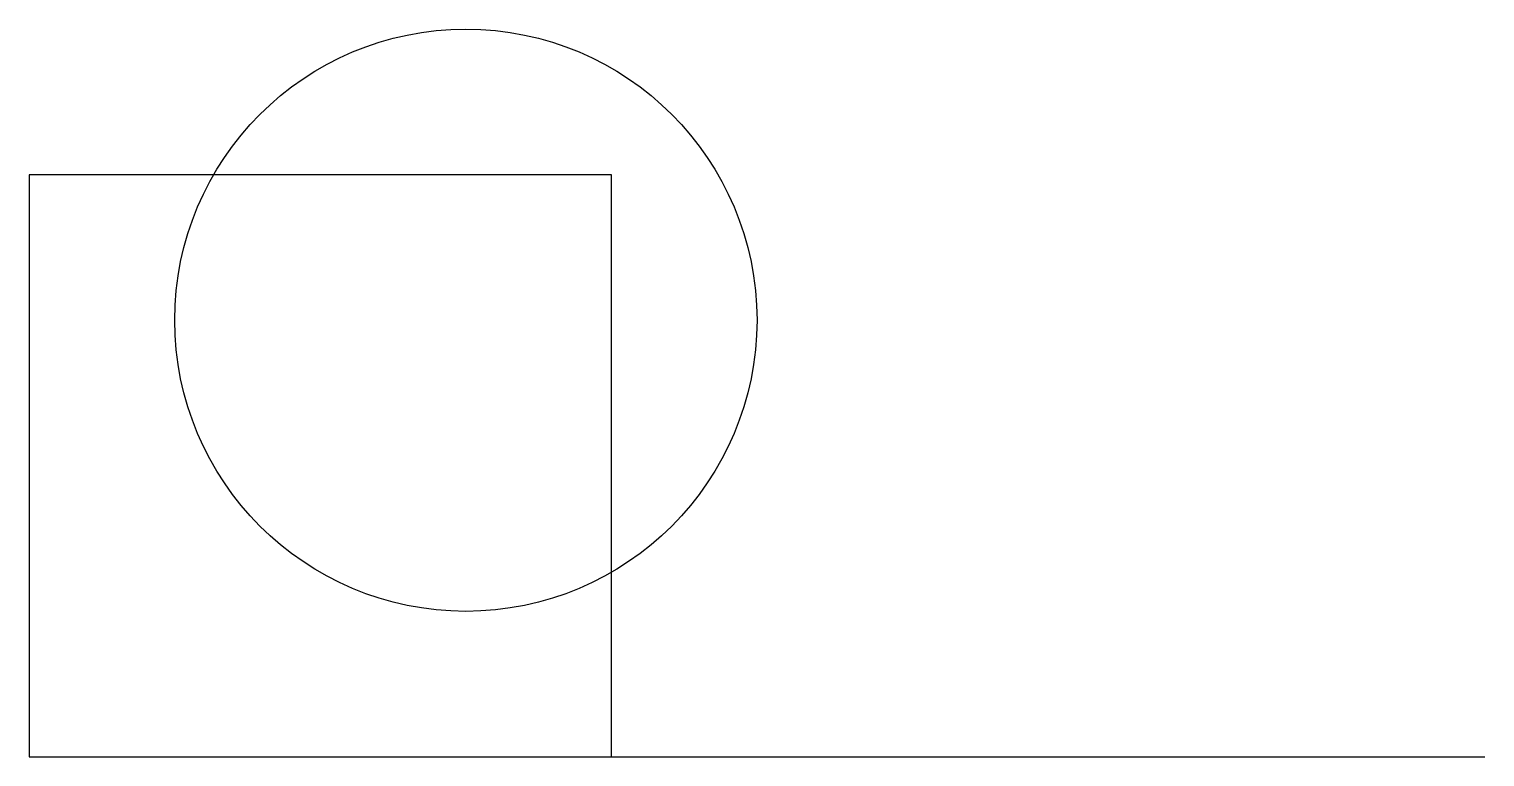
# Model space of a CAD drawing. Header units: millimetres. Extents: x 0 to 10, y 0 to 5.
import ezdxf

# ---------------------------------------------------------------- set-up
doc = ezdxf.new("R2010")
doc.units = ezdxf.units.MM
doc.layers.get('0').update_dxf_attribs({"linetype": 'CONTINUOUS'})
doc.layers.add('CUT', color=1, linetype='CONTINUOUS')

msp = doc.modelspace()

# ---------------------------------------------------------------- linework, layer by layer
msp.add_line((0, 0), (10, 0))
msp.add_circle((3, 3), 2)
at = {"layer": 'CUT'}
msp.add_lwpolyline([(0, 0), (4, 0), (4, 4), (0, 4)], close=True, dxfattribs=at)

doc.saveas('drawing.dxf')
